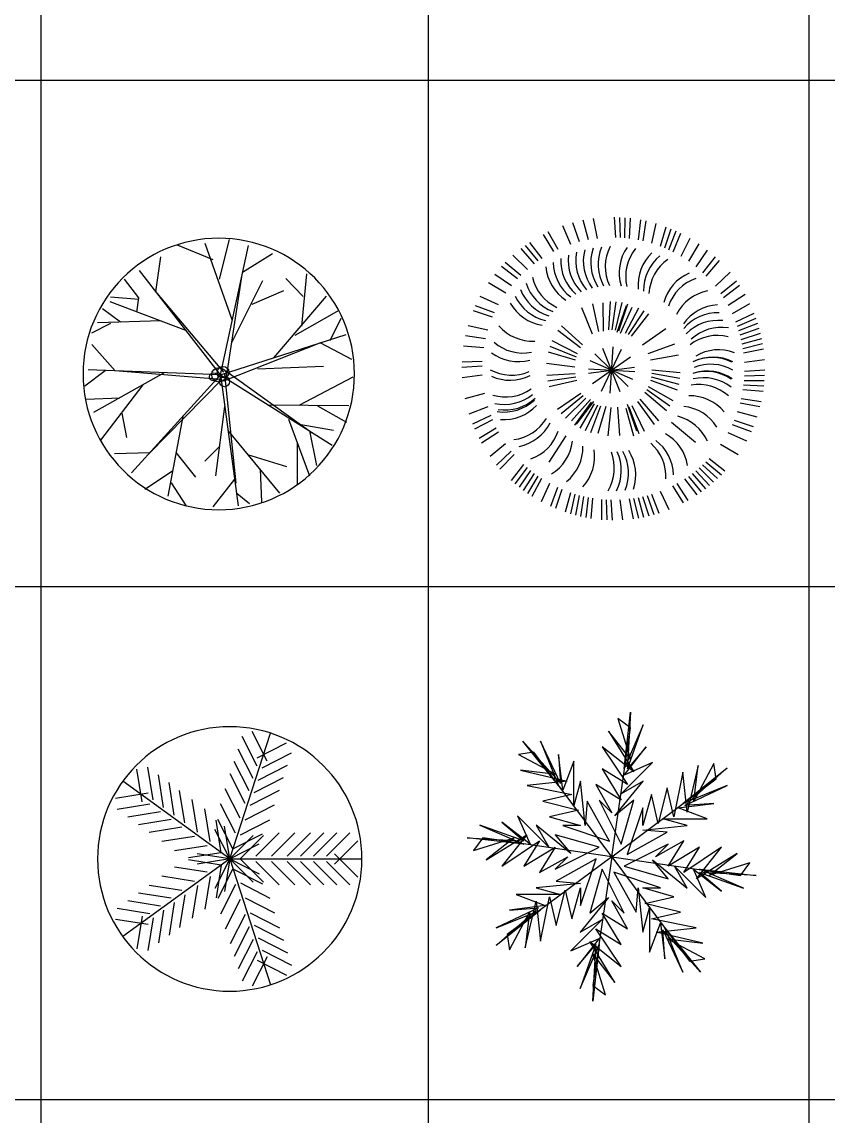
# Model space of a CAD drawing. Header units: millimetres. Extents: x -4017 to 59953, y -688 to 66564.
# Drawn here: x 16245 to 20613, y 34195 to 40121 of the extents above; entities that cross this region are included whole.
import ezdxf

# ---------------------------------------------------------------- set-up
doc = ezdxf.new("R2010")
doc.units = ezdxf.units.MM
doc.layers.add('www.cad-blocks.net', color=7, linetype='Continuous')
doc.styles.get("Standard").update_dxf_attribs({"font": 'arial.ttf'})

# ---------------------------------------------------------------- blocks, each defined once
blk = doc.blocks.new('A$C516926BB')
for p, q in [((18.8071, 38.5194), (18.8071, 0)), ((20.9051, 38.5194), (20.9051, 0)), ((22.968, 38.5194), (22.968, 0)), ((0, 30.4302), (62.4121, 30.4302)), ((0, 27.6876), (62.4121, 27.6876)), ((0, 24.9084), (62.4121, 24.9084))]:
    blk.add_line(p, q)
blk = doc.blocks.new('A$C7DA42AC2')
at = {"color": 0}
for p, q in [((0.5103, 1.4341), (0.704, 1.3538)), ((0.8084, 1.0265), (0.6623, 1.441)), ((0.7916, 1.4633), (0.7368, 1.2479)), ((0.7441, 0.7295), (0.8957, 1.4294)), ((0.395, 1.1799), (0.422, 1.3692)), ((0.8647, 1.2864), (1.0273, 1.3875)), ((0.3021, 1.1457), (0.2254, 1.2479)), ((0.7441, 0.7295), (0.3054, 1.2954)), ((0.861, 1.2735), (0.777, 0.7295)), ((1.1935, 1.153), (1.0985, 1.2516)), ((1.1862, 0.9924), (1.2117, 1.2771)), ((0.8062, 0.9048), (0.9743, 1.2406)), ((0.9158, 1.1128), (1.0875, 1.1859)), ((0.3021, 1.1384), (0.1487, 1.1494)), ((0.2911, 1.069), (0.3021, 1.1457)), ((0.7624, 0.7441), (0.3934, 1.1822)), ((1.0335, 0.8223), (1.3195, 1.1561)), ((0.2035, 1.0143), (0.1048, 1.0873)), ((0.5579, 0.9696), (0.1463, 1.1242)), ((1.1496, 0.9449), (1.3871, 1.08)), ((0.4227, 1.0216), (0.0793, 1.0106)), ((1.3396, 0.9157), (1.3981, 1.0362)), ((0.1487, 1.007), (0.0464, 0.9559)), ((0.1747, 0.7515), (0.0471, 0.8938)), ((0.7441, 0.7295), (1.4261, 0.9482)), ((0.7624, 0.6967), (1.2885, 0.9048)), ((1.2868, 0.9035), (1.4553, 0.8135)), ((0.9451, 0.7624), (1.3031, 0.777)), ((0.1194, 0.7514), (0.0098, 0.6675)), ((0.7441, 0.7295), (0.0282, 0.7572)), ((0.4405, 0.7412), (0.0575, 0.5253)), ((0.7441, 0.704), (0.1742, 0.7514)), ((0.7441, 0.7295), (0.2629, 0.199)), ((0.7441, 0.7295), (0.8411, 0.0198)), ((0.7441, 0.7295), (1.35, 0.3477)), ((0.7661, 0.7332), (0.8282, 0.1418)), ((0.7734, 0.7514), (1.241, 0.4156)), ((1.1716, 0.5653), (1.4638, 0.7186)), ((0.324, 0.6748), (0.0939, 0.3754)), ((0.7514, 0.704), (0.3569, 0.3024)), ((0.0172, 0.5981), (0.1998, 0.6054)), ((0.7661, 0.558), (0.7186, 0.1819)), ((1.0012, 0.5675), (1.4406, 0.563)), ((1.2702, 0.5616), (1.4273, 0.474)), ((0.2108, 0.5214), (0.2363, 0.39)), ((0.5399, 0.5044), (0.4592, 0.0724)), ((1.1131, 0.4886), (1.2264, 0.1819)), ((0.7853, 0.4284), (1.0644, 0.0888)), ((1.1716, 0.463), (1.3579, 0.4302)), ((1.2263, 0.4256), (1.2656, 0.2386)), ((1.1606, 0.3572), (1.1606, 0.1345)), ((0.3612, 0.3074), (0.1699, 0.3011)), ((0.503, 0.3097), (0.609, 0.1746)), ((0.7405, 0.3426), (0.6601, 0.2623)), ((0.8903, 0.2988), (1.1022, 0.2331)), ((0.4848, 0.2075), (0.335, 0.1089)), ((0.9597, 0.2184), (0.967, 0.0396)), ((0.4775, 0.1454), (0.5578, 0.0213)), ((0.8213, 0.1648), (0.7032, 0.0143)), ((0.8355, 0.087), (0.9012, 0.0323))]:
    blk.add_line(p, q, dxfattribs=at)
for centre, major_axis, start_param, end_param in [((0.7352, 0.7341), (0.7352, 0), 0, 6.283185), ((0.7368, 0.7295), (0.0279, 0.0279), 5.497787, 11.780972), ((0.7588, 0.7441), (-0.0222, 0.0222), 3.926991, 10.210176), ((0.7076, 0.7186), (0.0157, 0.0157), 5.497787, 11.780972), ((0.7661, 0.693), (-0.0197, 0.0197), 3.926991, 10.210176)]:
    blk.add_ellipse(centre, major_axis=major_axis, ratio=1, start_param=start_param, end_param=end_param, dxfattribs=at)
blk = doc.blocks.new('A$C10F60B90')
at = {"color": 0}
for p, q in [((0.6377, 1.5075), (0.6009, 1.6108)), ((0.686, 1.5186), (0.6566, 1.6242)), ((0.7351, 1.5262), (0.713, 1.6337)), ((0.8341, 1.5312), (0.8273, 1.6407)), ((0.8589, 1.5303), (0.8559, 1.64)), ((0.8837, 1.5285), (0.8845, 1.6382)), ((0.9084, 1.5259), (0.913, 1.6355)), ((0.9574, 1.518), (0.9696, 1.6271)), ((0.9816, 1.5128), (0.9977, 1.6214)), ((1.0295, 1.4999), (1.0531, 1.607)), ((0.4988, 1.4545), (0.4413, 1.5479)), ((0.5211, 1.4653), (0.467, 1.5607)), ((0.5902, 1.4931), (0.5463, 1.5936)), ((1.0764, 1.4836), (1.1074, 1.5889)), ((1.0994, 1.4743), (1.1341, 1.5784)), ((1.1221, 1.4642), (1.1604, 1.567)), ((1.1444, 1.4532), (1.1862, 1.5547)), ((0.4137, 1.4036), (0.3438, 1.4881)), ((0.4343, 1.4174), (0.3674, 1.5043)), ((1.1877, 1.4291), (1.2365, 1.5274)), ((1.2293, 1.402), (1.2848, 1.4966)), ((0.3549, 1.3579), (0.2766, 1.4346)), ((0.3936, 1.389), (0.3207, 1.4711)), ((1.2689, 1.3721), (1.3309, 1.4626)), ((1.3063, 1.3394), (1.3744, 1.4254)), ((0.3013, 1.3063), (0.2153, 1.3744)), ((0.3186, 1.3241), (0.235, 1.3952)), ((1.3241, 1.3222), (1.3952, 1.4057)), ((0.2687, 1.2689), (0.1782, 1.3309)), ((1.3738, 1.2667), (1.4532, 1.3424)), ((0.2387, 1.2293), (0.1441, 1.2848)), ((1.4036, 1.2271), (1.4881, 1.297)), ((1.4174, 1.2065), (1.5043, 1.2734)), ((0.1992, 1.1662), (0.0993, 1.2116)), ((1.4429, 1.1639), (1.5343, 1.2245)), ((0.1664, 1.0994), (0.0623, 1.1341)), ((0.1765, 1.1221), (0.0737, 1.1604)), ((0.7073, 1.0073), (0.6502, 1.1504)), ((0.7414, 1.0211), (0.71, 1.1719)), ((0.768, 1.0228), (0.7661, 1.1768)), ((0.7959, 1.0302), (0.8046, 1.184)), ((0.8143, 1.03), (0.8364, 1.1825)), ((0.8327, 1.0283), (0.8679, 1.1782)), ((0.8412, 1.0175), (0.8921, 1.1629)), ((0.8508, 1.0249), (0.899, 1.1712)), ((0.8589, 1.0123), (0.9222, 1.1527)), ((0.8859, 1.0135), (0.9587, 1.1492)), ((0.9025, 1.0055), (0.9869, 1.1344)), ((1.4653, 1.1196), (1.5607, 1.1738)), ((0.9184, 0.9962), (1.0137, 1.1172)), ((1.4846, 1.0739), (1.5836, 1.1213)), ((1.4931, 1.0506), (1.5936, 1.0944)), ((1.5007, 1.0269), (1.6027, 1.0673)), ((0.1408, 1.0295), (0.0337, 1.0531)), ((0.6434, 0.9339), (0.5202, 1.0263)), ((0.6538, 0.9491), (0.5391, 1.0519)), ((0.9793, 0.9493), (1.1055, 1.0377)), ((1.5075, 1.0031), (1.6108, 1.0398)), ((1.5134, 0.979), (1.618, 1.0121)), ((0.1279, 0.9816), (0.0194, 0.9977)), ((0.6269, 0.9009), (0.4895, 0.9705)), ((1.0091, 0.9029), (1.1538, 0.9555)), ((1.5186, 0.9547), (1.6242, 0.9842)), ((1.5228, 0.9302), (1.6295, 0.956)), ((0.1183, 0.9329), (0.0089, 0.9414)), ((0.6163, 0.8656), (0.4689, 0.9103)), ((0.6208, 0.8835), (0.4779, 0.9409)), ((0.901, 0.7244), (0.721, 0.9005)), ((0.757, 0.6987), (0.865, 0.9262)), ((0.858, 0.6956), (0.764, 0.9292)), ((0.8032, 0.6868), (0.8188, 0.9381)), ((1.0218, 0.8683), (1.1735, 0.895)), ((1.5262, 0.9057), (1.6337, 0.9277)), ((0.1095, 0.8341), (0, 0.8273)), ((0.1104, 0.8589), (0.0007, 0.8559)), ((0.612, 0.829), (0.4591, 0.8475)), ((0.9263, 0.7618), (0.6957, 0.863)), ((0.7083, 0.7396), (0.9137, 0.8852)), ((1.5305, 0.8562), (1.6392, 0.8707)), ((0.1103, 0.7845), (0.0015, 0.77)), ((0.6142, 0.7922), (0.4604, 0.7838)), ((0.6176, 0.7741), (0.4652, 0.7523)), ((0.6854, 0.8203), (0.9366, 0.8046)), ((0.6862, 0.7962), (0.9358, 0.8287)), ((1.0261, 0.7769), (1.1749, 0.737)), ((1.0285, 0.7952), (1.1802, 0.7684)), ((1.0292, 0.8136), (1.1827, 0.8002)), ((1.5303, 0.7818), (1.64, 0.7848)), ((1.5312, 0.8066), (1.6407, 0.8134)), ((0.6227, 0.7564), (0.4727, 0.7214)), ((1.0097, 0.7242), (1.1431, 0.6472)), ((1.0222, 0.7589), (1.1669, 0.7062)), ((1.5259, 0.7324), (1.6355, 0.7277)), ((1.5285, 0.757), (1.6382, 0.7562)), ((0.1222, 0.686), (0.0165, 0.6566)), ((0.6453, 0.6866), (0.5179, 0.6001)), ((0.6576, 0.6729), (0.5382, 0.5756)), ((0.671, 0.6603), (0.5606, 0.5529)), ((0.6971, 0.6533), (0.5943, 0.5386)), ((0.9649, 0.6558), (1.0649, 0.5387)), ((0.9914, 0.6922), (1.1094, 0.5932)), ((1.0013, 0.7078), (1.1274, 0.6194)), ((1.5128, 0.6591), (1.6214, 0.643)), ((1.5224, 0.7078), (1.6318, 0.6993)), ((0.14, 0.6138), (0.038, 0.5734)), ((0.701, 0.6388), (0.6109, 0.5139)), ((0.7124, 0.6429), (0.62, 0.5197)), ((0.7173, 0.6301), (0.6384, 0.4979)), ((0.7342, 0.6229), (0.6672, 0.4843)), ((0.7518, 0.6172), (0.697, 0.4732)), ((0.7806, 0.6158), (0.7359, 0.4685)), ((0.8064, 0.6094), (0.7908, 0.4562)), ((0.8432, 0.6122), (0.8544, 0.4586)), ((0.8883, 0.6057), (0.9295, 0.4573)), ((0.896, 0.6282), (0.9466, 0.4828)), ((0.9053, 0.613), (0.9592, 0.4687)), ((0.9215, 0.6217), (0.9878, 0.4827)), ((0.9514, 0.6432), (1.0409, 0.5178)), ((1.5068, 0.635), (1.6147, 0.6152)), ((0.1561, 0.5668), (0.0571, 0.5195)), ((0.1653, 0.5438), (0.0681, 0.493)), ((1.4743, 0.5413), (1.5784, 0.5066)), ((1.4922, 0.5876), (1.5984, 0.5603)), ((0.1862, 0.4988), (0.0928, 0.4413)), ((0.1978, 0.4768), (0.1064, 0.4162)), ((1.1348, 0.5314), (1.2652, 0.4217)), ((1.4416, 0.4745), (1.5414, 0.4291)), ((1.4642, 0.5186), (1.567, 0.4804)), ((0.5637, 0.457), (0.4713, 0.3139)), ((0.2372, 0.4137), (0.1526, 0.3438)), ((0.267, 0.374), (0.1875, 0.2983)), ((1.402, 0.4114), (1.4966, 0.3559)), ((0.2829, 0.3549), (0.2061, 0.2766)), ((0.3345, 0.3013), (0.2663, 0.2153)), ((1.3043, 0.2994), (1.3853, 0.2254)), ((1.3222, 0.3166), (1.4057, 0.2455)), ((1.3394, 0.3345), (1.4254, 0.2663)), ((0.3529, 0.2847), (0.2877, 0.1964)), ((0.3719, 0.2687), (0.3098, 0.1782)), ((0.3914, 0.2533), (0.3326, 0.1607)), ((0.4114, 0.2387), (0.3559, 0.1441)), ((1.2271, 0.2372), (1.297, 0.1526)), ((1.2472, 0.2517), (1.32, 0.1696)), ((1.2667, 0.267), (1.3424, 0.1875)), ((1.2858, 0.2829), (1.3641, 0.2061)), ((0.432, 0.2248), (0.3798, 0.1283)), ((0.4745, 0.1992), (0.4291, 0.0993)), ((1.1419, 0.1862), (1.1994, 0.0928)), ((1.1639, 0.1978), (1.2245, 0.1064)), ((1.2065, 0.2233), (1.2734, 0.1364)), ((0.5186, 0.1765), (0.4804, 0.0737)), ((0.5413, 0.1664), (0.5066, 0.0623)), ((0.5876, 0.1485), (0.5603, 0.0423)), ((0.6112, 0.1408), (0.5876, 0.0337)), ((0.635, 0.1339), (0.6152, 0.026)), ((0.6591, 0.1279), (0.643, 0.0194)), ((0.6834, 0.1227), (0.6711, 0.0137)), ((0.9547, 0.1222), (0.9842, 0.0165)), ((0.979, 0.1273), (1.0121, 0.0227)), ((1.0031, 0.1332), (1.0398, 0.0299)), ((1.0269, 0.14), (1.0673, 0.038)), ((1.0739, 0.1561), (1.1213, 0.0571)), ((0.7078, 0.1183), (0.6993, 0.0089)), ((0.757, 0.1122), (0.7562, 0.0025)), ((0.7818, 0.1104), (0.7848, 0.0007)), ((0.8066, 0.1095), (0.8134, 0)), ((0.8562, 0.1103), (0.8707, 0.0015)), ((0.9057, 0.1145), (0.9277, 0.007)), ((0.9302, 0.1179), (0.956, 0.0113))]:
    blk.add_line(p, q, dxfattribs=at)
for centre, major_axis, start_param, end_param in [((0.8172, 1.4073), (0.1705, 0.1705), 2.238374, 3.140619), ((0.8581, 1.4061), (-0.1705, 0.1705), 0.597764, 1.500009), ((0.8989, 1.4021), (0.1705, 0.1705), 2.098748, 3.000992), ((0.9393, 1.3952), (0.1705, 0.1705), 2.028934, 2.931179), ((0.9791, 1.3855), (0.1705, 0.1705), 1.959121, 2.861366), ((1.0181, 1.373), (-0.1705, 0.1705), 0.318512, 1.220757), ((1.0931, 1.3401), (-0.1705, 0.1705), 0.178886, 1.08113), ((1.1287, 1.3198), (0.1705, 0.1705), 1.679869, 2.582113), ((1.1952, 1.272), (0.1705, 0.1705), 1.540242, 2.442487), ((1.2258, 1.2448), (-0.1705, 0.1705), -0.100367, 0.801878), ((0.6952, 1.3939), (0.1705, 0.1705), 2.447813, 3.350058), ((0.7355, 1.4012), (-0.1705, 0.1705), 0.807204, 1.709449), ((0.7763, 1.4057), (0.1705, 0.1705), 2.308187, 3.210432), ((1.2545, 1.2155), (0.1705, 0.1705), 1.400616, 2.302861), ((0.6166, 1.3709), (-0.1705, 0.1705), 1.016643, 1.918888), ((1.3271, 1.1166), (-0.1705, 0.1705), -0.37962, 0.522625), ((1.3465, 1.0805), (-0.1705, 0.1705), -0.449433, 0.452812), ((0.542, 1.3371), (0.1705, 0.1705), 2.727066, 3.629311), ((0.5787, 1.3553), (0.1705, 0.1705), 2.657253, 3.559498), ((0.5066, 1.3165), (0.1705, 0.1705), 2.796879, 3.699124), ((1.3776, 1.0048), (0.1705, 0.1705), 0.981737, 1.883982), ((0.4728, 1.2934), (-0.1705, 0.1705), 1.295896, 2.198141), ((1.3979, 0.9254), (0.1705, 0.1705), 0.842111, 1.744356), ((1.386, 0.8819), (-0.1705, 0.1705), -0.821016, 0.08123), ((1.3882, 0.841), (-0.1705, 0.1705), -0.890829, 0.011416), ((0.382, 1.2108), (-0.1705, 0.1705), 1.505335, 2.407581), ((1.3839, 0.7592), (0.1705, 0.1705), 0.540341, 1.442586), ((1.4071, 0.803), (-0.1705, 0.1705), -0.938125, -0.03588), ((0.332, 1.146), (0.1705, 0.1705), 3.215758, 4.118003), ((0.305, 1.1001), (0.1705, 0.1705), 3.286363, 4.188608), ((1.362, 0.6414), (-0.1705, 0.1705), -1.238972, -0.336726), ((1.3907, 0.6814), (0.1705, 0.1705), 0.423231, 1.325477), ((1.3564, 0.6397), (0.1705, 0.1705), 0.330902, 1.233147), ((1.3474, 0.6032), (0.1705, 0.1705), 0.262012, 1.164257), ((0.2696, 1.0263), (0.1705, 0.1705), 3.425989, 4.328234), ((0.2611, 0.9987), (0.1705, 0.1705), 3.495011, 4.397256), ((1.3244, 0.5643), (-0.1705, 0.1705), -1.379521, -0.477276), ((1.3103, 0.5302), (-0.1705, 0.1705), -1.448411, -0.546166), ((1.3301, 0.566), (-0.1705, 0.1705), -1.378598, -0.476353), ((1.2822, 0.494), (-0.1705, 0.1705), -1.519148, -0.616902), ((0.2365, 0.9081), (-0.1705, 0.1705), 2.064632, 2.966877), ((0.2311, 0.8675), (0.1705, 0.1705), 3.705242, 4.607487), ((0.2336, 0.8377), (-0.1705, 0.1705), 2.203467, 3.105712), ((1.2365, 0.4321), (0.1705, 0.1705), 6.196131, 7.098376), ((0.2284, 0.8266), (0.1705, 0.1705), 3.775055, 4.6773), ((0.2287, 0.7857), (0.1705, 0.1705), 3.844868, 4.747113), ((1.1767, 0.3761), (0.1705, 0.1705), 6.056505, 6.95875), ((0.2516, 0.6753), (-0.1705, 0.1705), 2.48272, 3.384965), ((1.1097, 0.3291), (-0.1705, 0.1705), 4.346082, 5.248327), ((0.2631, 0.636), (0.1705, 0.1705), 4.12333, 5.025575), ((0.2942, 0.5602), (-0.1705, 0.1705), 2.69216, 3.594405), ((0.3598, 0.4565), (-0.1705, 0.1705), 2.901599, 3.803844), ((0.8645, 0.235), (0.1705, 0.1705), 5.44978, 6.352025), ((0.9052, 0.2395), (0.1705, 0.1705), 5.519593, 6.421838), ((0.9852, 0.257), (-0.1705, 0.1705), 4.088423, 4.990668), ((0.4149, 0.3959), (0.1705, 0.1705), 4.612022, 5.514267), ((0.4779, 0.3436), (-0.1705, 0.1705), 3.180852, 4.083097), ((0.5845, 0.2828), (-0.1705, 0.1705), 3.390291, 4.292536), ((0.6226, 0.2677), (-0.1705, 0.1705), 3.460105, 4.362349), ((0.6616, 0.2552), (-0.1705, 0.1705), 3.529918, 4.432162), ((0.7014, 0.2455), (-0.1705, 0.1705), 3.599731, 4.501976)]:
    blk.add_ellipse(centre, major_axis=major_axis, ratio=1, start_param=start_param, end_param=end_param, dxfattribs=at)
at = {"color": 0, "width": 0.8, "flags": 9}
for tag in ['XSIZE', 'YSIZE']:
    blk.add_attdef(tag, (0.8105, 0.8154), '', height=0.00103, dxfattribs=at)
blk = doc.blocks.new('A$C03FC364E')
at = {"color": 0}
for p, q in [((0.7152, 0.716), (0.9365, 1.3972)), ((0.8637, 1.2189), (0.7824, 1.3784)), ((0.9173, 1.2461), (0.836, 1.4057)), ((0.8418, 1.1515), (0.7605, 1.3111)), ((0.8633, 1.2637), (1.0229, 1.345)), ((0.8906, 1.2101), (1.0502, 1.2914)), ((0.2401, 1.0261), (0.2121, 1.203)), ((0.2995, 1.0356), (0.2715, 1.2124)), ((0.8199, 1.0841), (0.7386, 1.2437)), ((0.8688, 1.1427), (1.0283, 1.224)), ((0.7152, 0.716), (0.1357, 1.137)), ((0.3568, 0.9939), (0.3288, 1.1708)), ((0.4141, 0.9523), (0.3861, 1.1292)), ((0.798, 1.0168), (0.7167, 1.1763)), ((0.8469, 1.0754), (1.0064, 1.1567)), ((0.2735, 1.072), (0.0966, 1.044)), ((0.4714, 0.9107), (0.4434, 1.0875)), ((0.7718, 0.936), (0.6905, 1.0955)), ((0.825, 1.008), (0.9845, 1.0893)), ((0.2828, 1.0126), (0.106, 0.9846)), ((0.5402, 0.8607), (0.5122, 1.0376)), ((0.7455, 0.8551), (0.6642, 1.0147)), ((0.7987, 0.9272), (0.9583, 1.0085)), ((0.3401, 0.971), (0.1633, 0.943)), ((0.6089, 0.8107), (0.5809, 0.9876)), ((0.3974, 0.9294), (0.2206, 0.9013)), ((0.6694, 0.7493), (0.6413, 0.9262)), ((0.7327, 0.7699), (0.6514, 0.9295)), ((0.7152, 0.716), (0.6872, 0.8929)), ((0.7725, 0.8464), (0.932, 0.9277)), ((0.4547, 0.8877), (0.2779, 0.8597)), ((0.5235, 0.8378), (0.3466, 0.8097)), ((0.7152, 0.716), (0.6339, 0.8756)), ((0.7152, 0.716), (0.8418, 0.8426)), ((0.7327, 0.7699), (0.8923, 0.8512)), ((0.7719, 0.716), (0.8985, 0.8426)), ((0.8569, 0.7302), (0.9835, 0.8568)), ((0.9418, 0.7302), (1.0685, 0.8568)), ((1.0268, 0.7302), (1.1535, 0.8568)), ((1.0977, 0.7302), (1.2243, 0.8568)), ((1.1685, 0.7302), (1.2951, 0.8568)), ((1.2393, 0.7302), (1.3659, 0.8568)), ((0.5923, 0.7878), (0.4154, 0.7598)), ((0.7152, 0.716), (0.8748, 0.7973)), ((1.2818, 0.6877), (1.4084, 0.8143)), ((0.7152, 0.716), (0.1357, 0.295)), ((0.6694, 0.7493), (0.4925, 0.7213)), ((0.7152, 0.716), (0.5383, 0.744)), ((0.7152, 0.716), (0.5383, 0.688)), ((0.7152, 0.716), (0.6339, 0.5565)), ((0.7152, 0.716), (0.6872, 0.5391)), ((0.7152, 0.716), (0.9365, 0.0348)), ((0.7152, 0.716), (1.4315, 0.716)), ((0.7152, 0.716), (0.8748, 0.6347)), ((0.7152, 0.716), (0.8418, 0.5894)), ((0.7719, 0.716), (0.8985, 0.5894)), ((1.2818, 0.7444), (1.4084, 0.6177)), ((0.5923, 0.6442), (0.4154, 0.6722)), ((0.6694, 0.6827), (0.4925, 0.7107)), ((0.6694, 0.6827), (0.6413, 0.5058)), ((0.7327, 0.6621), (0.6514, 0.5026)), ((0.7327, 0.6621), (0.8923, 0.5808)), ((0.8569, 0.7018), (0.9835, 0.5752)), ((0.9418, 0.7018), (1.0685, 0.5752)), ((1.0268, 0.7018), (1.1535, 0.5752)), ((1.0977, 0.7018), (1.2243, 0.5752)), ((1.1685, 0.7018), (1.2951, 0.5752)), ((1.2393, 0.7018), (1.3659, 0.5752)), ((0.5235, 0.5943), (0.3466, 0.6223)), ((0.6089, 0.6213), (0.5809, 0.4444)), ((0.4547, 0.5443), (0.2779, 0.5723)), ((0.5402, 0.5713), (0.5122, 0.3945)), ((0.7455, 0.5769), (0.6642, 0.4174)), ((0.7725, 0.5857), (0.932, 0.5044)), ((0.3401, 0.461), (0.1633, 0.4891)), ((0.3974, 0.5027), (0.2206, 0.5307)), ((0.4141, 0.4797), (0.3861, 0.3029)), ((0.4714, 0.5214), (0.4434, 0.3445)), ((0.7718, 0.4961), (0.6905, 0.3365)), ((0.7987, 0.5048), (0.9583, 0.4235)), ((0.2828, 0.4194), (0.106, 0.4474)), ((0.3568, 0.4381), (0.3288, 0.2612)), ((0.798, 0.4152), (0.7167, 0.2557)), ((0.825, 0.424), (0.9845, 0.3427)), ((0.2735, 0.36), (0.0966, 0.388)), ((0.2401, 0.4059), (0.2121, 0.229)), ((0.2995, 0.3965), (0.2715, 0.2196)), ((0.8469, 0.3566), (1.0064, 0.2753)), ((0.8199, 0.3479), (0.7386, 0.1883)), ((0.8418, 0.2805), (0.7605, 0.121)), ((0.8688, 0.2893), (1.0283, 0.208)), ((0.8637, 0.2132), (0.7824, 0.0536)), ((0.9173, 0.1859), (0.836, 0.0263)), ((0.8906, 0.2219), (1.0502, 0.1406)), ((0.8633, 0.1684), (1.0229, 0.0871))]:
    blk.add_line(p, q, dxfattribs=at)
blk.add_ellipse((0.7152, 0.716), major_axis=(0.7163, 0), ratio=1, start_param=-0.000001, end_param=6.283184, dxfattribs=at)
blk = doc.blocks.new('A$C41BB4415')
at = {"color": 0}
for p, q in [((0.8508, 1.2592), (0.8849, 1.5655)), ((0.8849, 1.5655), (0.8679, 1.2762)), ((0.8168, 1.5315), (0.8849, 1.3102)), ((0.8849, 1.4804), (0.8168, 1.5315)), ((0.953, 1.4974), (0.8508, 1.2592)), ((0.8679, 1.2592), (0.953, 1.4974)), ((0.8849, 1.3102), (0.7657, 1.4634)), ((0.7657, 1.4634), (0.9019, 1.2422)), ((0.7827, 0.7827), (0.8849, 1.4804)), ((0.494, 1.1678), (0.3015, 1.4085)), ((0.3015, 1.4085), (0.494, 1.1919)), ((0.506, 1.1798), (0.3978, 1.4085)), ((0.3978, 1.4085), (0.494, 1.1678)), ((0.7317, 1.3783), (0.8679, 1.1741)), ((0.9019, 1.2422), (0.7317, 1.3783)), ((0.8508, 1.2252), (0.97, 1.3783)), ((0.97, 1.3783), (0.8679, 1.2592)), ((0.3616, 1.3483), (0.2774, 1.3362)), ((0.2774, 1.3362), (0.482, 1.228)), ((0.7827, 0.7827), (0.3616, 1.3483)), ((0.5181, 1.1437), (0.494, 1.3363)), ((0.494, 1.3363), (0.506, 1.1798)), ((0.482, 1.228), (0.2894, 1.252)), ((0.2894, 1.252), (0.5421, 1.1919)), ((0.5783, 1.3002), (0.5181, 1.1437)), ((0.5782, 1.0595), (0.5783, 1.3002)), ((0.8679, 1.1741), (0.7317, 1.2592)), ((0.7317, 1.2592), (0.8338, 1.089)), ((0.8338, 1.1231), (1.004, 1.2932)), ((1.004, 1.2932), (0.8508, 1.2252)), ((1.1678, 1.0715), (1.4085, 1.264)), ((1.252, 1.2761), (1.1919, 1.0234)), ((1.4085, 1.264), (1.1919, 1.0715)), ((1.3362, 1.2881), (1.228, 1.0835)), ((1.228, 1.0835), (1.252, 1.2761)), ((1.3483, 1.2038), (1.3362, 1.2881)), ((0.5421, 1.1919), (0.3255, 1.1678)), ((0.6143, 1.1919), (0.5782, 1.0595)), ((0.6384, 0.9512), (0.6143, 1.1919)), ((0.7827, 0.7827), (1.3483, 1.2038)), ((0.7998, 1.004), (0.953, 1.1911)), ((0.953, 1.1911), (0.8338, 1.1231)), ((1.1678, 1.24), (1.1197, 0.9993)), ((1.1919, 1.0234), (1.1678, 1.24)), ((0.3255, 1.1678), (0.5662, 1.1197)), ((0.6976, 1.1741), (0.7827, 1.021)), ((0.8338, 1.089), (0.6976, 1.1741)), ((1.0835, 1.1558), (1.0354, 0.9632)), ((1.1197, 0.9993), (1.0835, 1.1558)), ((1.4085, 1.1677), (1.1678, 1.0715)), ((1.1798, 1.0595), (1.4085, 1.1677)), ((0.5662, 1.1197), (0.4097, 1.0835)), ((0.4097, 1.0835), (0.6023, 1.0354)), ((0.6504, 1.0836), (0.6384, 0.9512)), ((0.7707, 0.867), (0.6504, 1.0836)), ((0.7827, 1.021), (0.7147, 1.089)), ((0.7147, 1.089), (0.8338, 0.8508)), ((0.9019, 1.089), (0.7998, 1.004)), ((0.8338, 0.8508), (0.9019, 1.089)), ((0.9993, 1.1197), (0.9512, 0.9512)), ((1.0354, 0.9632), (0.9993, 1.1197)), ((1.1437, 1.0474), (1.3363, 1.0715)), ((1.3363, 1.0715), (1.1798, 1.0595)), ((0.6023, 1.0354), (0.4458, 0.9993)), ((0.9512, 1.0475), (0.867, 0.7948)), ((0.9512, 0.9512), (0.9512, 1.0475)), ((1.3002, 0.9872), (1.1437, 1.0474)), ((0.3063, 0.8679), (0.0681, 0.953)), ((0.0681, 0.953), (0.3063, 0.8508)), ((0.3403, 0.8508), (0.1872, 0.97)), ((0.1872, 0.97), (0.3063, 0.8679)), ((0.2723, 1.004), (0.3403, 0.8508)), ((0.4424, 0.8338), (0.2723, 1.004)), ((0.5615, 0.7998), (0.3744, 0.953)), ((0.3744, 0.953), (0.4424, 0.8338)), ((0.4458, 0.9993), (0.6143, 0.9512)), ((0.6143, 0.9512), (0.518, 0.9512)), ((0.518, 0.9512), (0.7707, 0.867)), ((0.9512, 0.9271), (1.1919, 0.9512)), ((1.0595, 0.9873), (1.3002, 0.9872)), ((1.1919, 0.9512), (1.0595, 0.9873)), ((0.1021, 0.7657), (0.3233, 0.9019)), ((0.3233, 0.9019), (0.1872, 0.7317)), ((0.4765, 0.9019), (0.5615, 0.7998)), ((0.7147, 0.8338), (0.4765, 0.9019)), ((0.867, 0.7948), (1.0836, 0.9151)), ((1.0836, 0.9151), (0.9512, 0.9271)), ((0.3063, 0.8508), (0, 0.8849)), ((0, 0.8849), (0.2893, 0.8679)), ((0.034, 0.8168), (0.2552, 0.8849)), ((0.0851, 0.8849), (0.034, 0.8168)), ((0.7827, 0.7827), (0.0851, 0.8849)), ((0.2552, 0.8849), (0.1021, 0.7657)), ((0.1872, 0.7317), (0.3914, 0.8679)), ((0.3914, 0.8679), (0.3063, 0.7317)), ((0.3063, 0.7317), (0.4765, 0.8338)), ((0.4765, 0.8338), (0.3914, 0.6976)), ((0.4765, 0.7147), (0.7147, 0.8338)), ((1.089, 0.8508), (0.8508, 0.7317)), ((1.1741, 0.8679), (1.021, 0.7827)), ((1.021, 0.7827), (1.089, 0.8508)), ((1.089, 0.7317), (1.1741, 0.8679)), ((1.2592, 0.8338), (1.089, 0.7317)), ((1.1741, 0.6976), (1.2592, 0.8338)), ((1.3783, 0.8338), (1.1741, 0.6976)), ((1.2422, 0.6636), (1.3783, 0.8338)), ((0.7827, 0.7827), (0.2172, 0.3616)), ((0.3914, 0.6976), (0.5445, 0.7827)), ((0.5445, 0.7827), (0.4765, 0.7147)), ((0.6985, 0.7707), (0.4819, 0.6504)), ((0.6143, 0.518), (0.6985, 0.7707)), ((0.7827, 0.7827), (0.6806, 0.0851)), ((0.7827, 0.7827), (1.4804, 0.6806)), ((0.7827, 0.7827), (1.2038, 0.2172)), ((1.4634, 0.7998), (1.2422, 0.6636)), ((1.3102, 0.6806), (1.4634, 0.7998)), ((0.7317, 0.7147), (0.6636, 0.4765)), ((0.8508, 0.4765), (0.7317, 0.7147)), ((0.8508, 0.7317), (1.089, 0.6636)), ((1.004, 0.7657), (1.1911, 0.6125)), ((1.089, 0.6636), (1.004, 0.7657)), ((1.1911, 0.6125), (1.1231, 0.7317)), ((1.1231, 0.7317), (1.2932, 0.5614)), ((1.2932, 0.5614), (1.2252, 0.7147)), ((1.2252, 0.7147), (1.3783, 0.5955)), ((1.4974, 0.6125), (1.2592, 0.7147)), ((1.2592, 0.7147), (1.5655, 0.6806)), ((1.5315, 0.7487), (1.3102, 0.6806)), ((1.4804, 0.6806), (1.5315, 0.7487)), ((1.0475, 0.6143), (0.7948, 0.6985)), ((0.7948, 0.6985), (0.9151, 0.4819)), ((1.2592, 0.6976), (1.4974, 0.6125)), ((1.3783, 0.5955), (1.2592, 0.6976)), ((1.5655, 0.6806), (1.2762, 0.6976)), ((0.6143, 0.6384), (0.3736, 0.6143)), ((0.3736, 0.6143), (0.506, 0.5782)), ((0.4819, 0.6504), (0.6143, 0.6384)), ((0.482, 0.4097), (0.5301, 0.6023)), ((0.5301, 0.6023), (0.5662, 0.4458)), ((0.5662, 0.4458), (0.6143, 0.6143)), ((0.6143, 0.6143), (0.6143, 0.518)), ((0.9151, 0.4819), (0.9271, 0.6143)), ((0.9271, 0.6143), (0.9512, 0.3736)), ((0.9512, 0.6143), (1.0475, 0.6143)), ((1.1197, 0.5662), (0.9512, 0.6143)), ((0.506, 0.5782), (0.2653, 0.5783)), ((0.2653, 0.5783), (0.4218, 0.5181)), ((0.3135, 0.2894), (0.3736, 0.5421)), ((0.3736, 0.5421), (0.3977, 0.3255)), ((0.3977, 0.3255), (0.4458, 0.5662)), ((0.4458, 0.5662), (0.482, 0.4097)), ((0.7657, 0.5615), (0.6125, 0.3744)), ((0.6636, 0.4765), (0.7657, 0.5615)), ((0.8679, 0.3914), (0.7827, 0.5445)), ((0.7827, 0.5445), (0.8508, 0.4765)), ((0.9632, 0.5301), (1.1197, 0.5662)), ((0.3857, 0.506), (0.157, 0.3978)), ((0.157, 0.3978), (0.3977, 0.494)), ((0.3977, 0.494), (0.157, 0.3015)), ((0.157, 0.3015), (0.3736, 0.494)), ((0.4218, 0.5181), (0.2292, 0.494)), ((0.2292, 0.494), (0.3857, 0.506)), ((0.2293, 0.2774), (0.3375, 0.482)), ((0.3375, 0.482), (0.3135, 0.2894)), ((0.8338, 0.3063), (0.7317, 0.4765)), ((0.7317, 0.4765), (0.8679, 0.3914)), ((0.9512, 0.3736), (0.9873, 0.506)), ((1.1558, 0.482), (0.9632, 0.5301)), ((0.9873, 0.506), (0.9872, 0.2653)), ((0.9993, 0.4458), (1.1558, 0.482)), ((0.7317, 0.4424), (0.5614, 0.2723)), ((0.6125, 0.3744), (0.7317, 0.4424)), ((0.9872, 0.2653), (1.0474, 0.4218)), ((1.24, 0.3977), (0.9993, 0.4458)), ((1.0474, 0.4218), (1.0715, 0.2292)), ((0.2172, 0.3616), (0.2293, 0.2774)), ((0.6976, 0.3914), (0.8338, 0.3063)), ((0.8338, 0.1872), (0.6976, 0.3914)), ((1.0234, 0.3736), (1.24, 0.3977)), ((1.2761, 0.3135), (1.0234, 0.3736)), ((1.0595, 0.3857), (1.1677, 0.157)), ((1.0715, 0.2292), (1.0595, 0.3857)), ((1.1677, 0.157), (1.0715, 0.3977)), ((1.0715, 0.3977), (1.264, 0.157)), ((1.264, 0.157), (1.0715, 0.3736)), ((0.5614, 0.2723), (0.7147, 0.3403)), ((0.7147, 0.3403), (0.5955, 0.1872)), ((0.5955, 0.1872), (0.6976, 0.3063)), ((0.6976, 0.3063), (0.6125, 0.0681)), ((0.6125, 0.0681), (0.7147, 0.3063)), ((0.6636, 0.3233), (0.8338, 0.1872)), ((0.7998, 0.1021), (0.6636, 0.3233)), ((0.7147, 0.3063), (0.6806, 0)), ((1.0835, 0.3375), (1.2761, 0.3135)), ((1.2881, 0.2293), (1.0835, 0.3375)), ((0.6806, 0), (0.6976, 0.2893)), ((0.7487, 0.034), (0.6806, 0.2552)), ((0.6806, 0.2552), (0.7998, 0.1021)), ((1.2038, 0.2172), (1.2881, 0.2293)), ((0.6806, 0.0851), (0.7487, 0.034))]:
    blk.add_line(p, q, dxfattribs=at)

msp = doc.modelspace()

# ---------------------------------------------------------------- block references
at = {"xscale": 1000, "yscale": 1000, "zscale": 1000}
for name, p in [('A$C10F60B90', (18628.8, 37422.7)), ('A$C7DA42AC2', (16576.2, 37480.2)), ('A$C41BB4415', (18657.6, 34817)), ('A$C03FC364E', (16656, 34871.6))]:
    msp.add_blockref(name, p, dxfattribs=at)
at = {"layer": 'www.cad-blocks.net', "color": 155, "true_color": 0x546d8e, "xscale": 1000, "yscale": 1000, "zscale": 1000}
msp.add_blockref('A$C516926BB', (-2458.7, 9375.6), dxfattribs=at)

doc.saveas('drawing.dxf')
